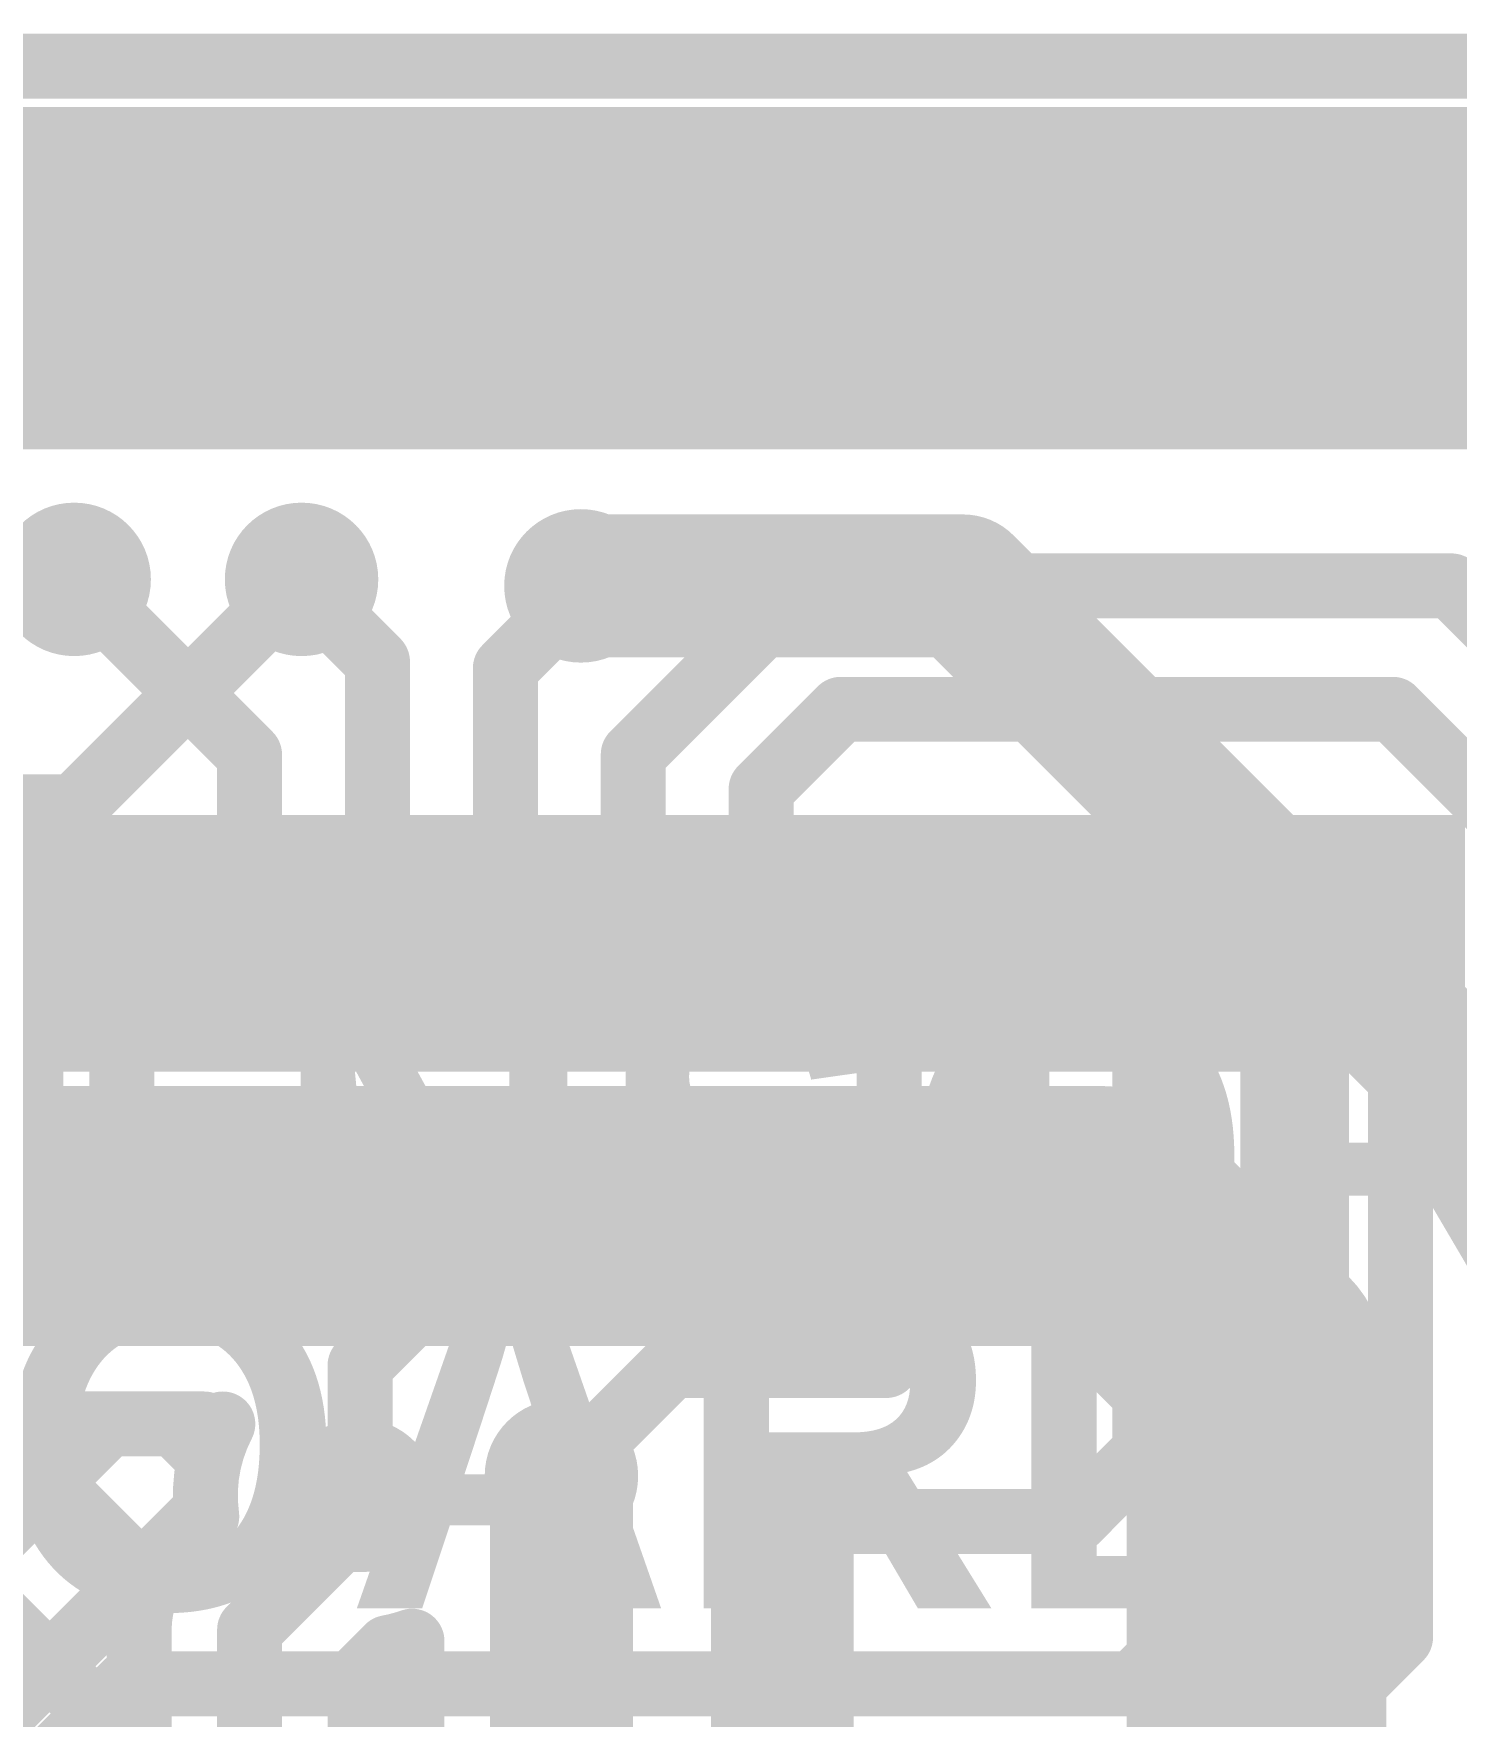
# Model space of a CAD drawing. Header units: inches. Extents: x -0.14 to 1.19, y -0.12 to 0.99.
# Drawn here: x 0.4958 to 0.7148, y 0.73 to 0.989 of the extents above; entities that cross this region are included whole.
import ezdxf

# ---------------------------------------------------------------- set-up
doc = ezdxf.new("R2010")
doc.units = ezdxf.units.IN
doc.header["$MEASUREMENT"] = 0
for name, color, linetype in [('Board Outline', 216, 'Continuous'), ('Bottom Layer', 5, 'Continuous'), ('Top Layer', 1, 'Continuous'), ('Top Overlay', 2, 'Continuous'), ('Top Paste', 8, 'Continuous'), ('Top Solder', 216, 'Continuous'), ('Via Holes', 16, 'Continuous')]:
    doc.layers.add(name, color=color, linetype=linetype)
doc.styles.add('Arial', font='', dxfattribs={"height": 0.2})
doc.styles.add('Arial_Bold', font='', dxfattribs={"height": 0.2})
doc.styles.get('Arial').set_extended_font_data('Arial')
doc.styles.get('Arial_Bold').set_extended_font_data('Arial', bold=True)

# ---------------------------------------------------------------- blocks, each defined once
blk = doc.blocks.new('FH34SRJ_12S_0_5SH_50___19')
at = {"layer": 'Top Layer'}
for points in [[(-0.11417, 0.06496), (-0.10236, 0.06496), (-0.10236, 0.03346), (-0.11417, 0.03346)], [(-0.09449, 0.06496), (-0.08268, 0.06496), (-0.08268, 0.03346), (-0.09449, 0.03346)], [(-0.0748, 0.06496), (-0.06299, 0.06496), (-0.06299, 0.03346), (-0.0748, 0.03346)], [(-0.05512, 0.06496), (-0.04331, 0.06496), (-0.04331, 0.03346), (-0.05512, 0.03346)], [(-0.03543, 0.06496), (-0.02362, 0.06496), (-0.02362, 0.03346), (-0.03543, 0.03346)], [(-0.01575, 0.06496), (-0.00394, 0.06496), (-0.00394, 0.03346), (-0.01575, 0.03346)], [(0.00394, 0.06496), (0.01575, 0.06496), (0.01575, 0.03346), (0.00394, 0.03346)], [(0.02362, 0.06496), (0.03543, 0.06496), (0.03543, 0.03346), (0.02362, 0.03346)], [(0.04331, 0.06496), (0.05512, 0.06496), (0.05512, 0.03346), (0.04331, 0.03346)], [(0.06299, 0.06496), (0.0748, 0.06496), (0.0748, 0.03346), (0.06299, 0.03346)], [(0.08268, 0.06496), (0.09449, 0.06496), (0.09449, 0.03346), (0.08268, 0.03346)], [(0.10236, 0.06496), (0.11417, 0.06496), (0.11417, 0.03346), (0.10236, 0.03346)], [(-0.15552, -0.03346), (-0.13977, -0.03346), (-0.13977, -0.06496), (-0.15552, -0.06496)], [(0.13977, -0.03346), (0.15552, -0.03346), (0.15552, -0.06496), (0.13977, -0.06496)]]:
    blk.add_hatch(color=1, dxfattribs=at).paths.add_polyline_path(points)
at = {"layer": 'Top Paste'}
for points in [[(-0.11417, 0.06496), (-0.10236, 0.06496), (-0.10236, 0.03346), (-0.11417, 0.03346)], [(-0.09449, 0.06496), (-0.08268, 0.06496), (-0.08268, 0.03346), (-0.09449, 0.03346)], [(-0.0748, 0.06496), (-0.06299, 0.06496), (-0.06299, 0.03346), (-0.0748, 0.03346)], [(-0.05512, 0.06496), (-0.04331, 0.06496), (-0.04331, 0.03346), (-0.05512, 0.03346)], [(-0.03543, 0.06496), (-0.02362, 0.06496), (-0.02362, 0.03346), (-0.03543, 0.03346)], [(-0.01575, 0.06496), (-0.00394, 0.06496), (-0.00394, 0.03346), (-0.01575, 0.03346)], [(0.00394, 0.06496), (0.01575, 0.06496), (0.01575, 0.03346), (0.00394, 0.03346)], [(0.02362, 0.06496), (0.03543, 0.06496), (0.03543, 0.03346), (0.02362, 0.03346)], [(0.04331, 0.06496), (0.05512, 0.06496), (0.05512, 0.03346), (0.04331, 0.03346)], [(0.06299, 0.06496), (0.0748, 0.06496), (0.0748, 0.03346), (0.06299, 0.03346)], [(0.08268, 0.06496), (0.09449, 0.06496), (0.09449, 0.03346), (0.08268, 0.03346)], [(0.10236, 0.06496), (0.11417, 0.06496), (0.11417, 0.03346), (0.10236, 0.03346)], [(-0.15552, -0.03346), (-0.13977, -0.03346), (-0.13977, -0.06496), (-0.15552, -0.06496)], [(0.13977, -0.03346), (0.15552, -0.03346), (0.15552, -0.06496), (0.13977, -0.06496)]]:
    blk.add_hatch(color=8, dxfattribs=at).paths.add_polyline_path(points)
at = {"layer": 'Top Solder'}
for points in [[(-0.11817, 0.06896), (-0.09836, 0.06896), (-0.09836, 0.02946), (-0.11817, 0.02946)], [(-0.09849, 0.06896), (-0.07868, 0.06896), (-0.07868, 0.02946), (-0.09849, 0.02946)], [(-0.0788, 0.06896), (-0.05899, 0.06896), (-0.05899, 0.02946), (-0.0788, 0.02946)], [(-0.05912, 0.06896), (-0.03931, 0.06896), (-0.03931, 0.02946), (-0.05912, 0.02946)], [(-0.03943, 0.06896), (-0.01962, 0.06896), (-0.01962, 0.02946), (-0.03943, 0.02946)], [(-0.01975, 0.06896), (0.00006, 0.06896), (0.00006, 0.02946), (-0.01975, 0.02946)], [(-0.00006, 0.06896), (0.01975, 0.06896), (0.01975, 0.02946), (-0.00006, 0.02946)], [(0.01962, 0.06896), (0.03943, 0.06896), (0.03943, 0.02946), (0.01962, 0.02946)], [(0.03931, 0.06896), (0.05912, 0.06896), (0.05912, 0.02946), (0.03931, 0.02946)], [(0.05899, 0.06896), (0.0788, 0.06896), (0.0788, 0.02946), (0.05899, 0.02946)], [(0.07868, 0.06896), (0.09849, 0.06896), (0.09849, 0.02946), (0.07868, 0.02946)], [(0.09836, 0.06896), (0.11817, 0.06896), (0.11817, 0.02946), (0.09836, 0.02946)], [(-0.15952, -0.02946), (-0.13577, -0.02946), (-0.13577, -0.06896), (-0.15952, -0.06896)], [(0.13577, -0.02946), (0.15952, -0.02946), (0.15952, -0.06896), (0.13577, -0.06896)]]:
    blk.add_hatch(color=216, dxfattribs=at).paths.add_polyline_path(points)
at = {"layer": 'Top Overlay'}
for points in [[(0.128, 0.064, 0.00787, 0.00787, 0), (0.122, 0.058, 0.00787, 0.00787, 0)], [(0.128, 0.064, 0.00787, 0.00787, 0), (0.128, 0.052, 0.00787, 0.00787, 0)], [(0.128, 0.052, 0.00787, 0.00787, 0), (0.122, 0.058, 0.00787, 0.00787, 0)], [(-0.16, 0.043, 0.005, 0.005, 0), (-0.16, -0.026, 0.005, 0.005, 0)], [(-0.124, 0.043, 0.005, 0.005, 0), (-0.16, 0.043, 0.005, 0.005, 0)], [(0.16, 0.043, 0.005, 0.005, 0), (0.124, 0.043, 0.005, 0.005, 0)], [(0.16, 0.043, 0.005, 0.005, 0), (0.16, -0.026, 0.005, 0.005, 0)], [(-0.14, -0.071, 0.005, 0.005, 0), (-0.14, -0.07698, 0.005, 0.005, 0)], [(0.14, -0.071, 0.005, 0.005, 0), (0.14, -0.077, 0.005, 0.005, 0)], [(0.13998, -0.07698, 0.005, 0.005, 0), (-0.14, -0.07698, 0.005, 0.005, 0)]]:
    blk.add_lwpolyline(points, format="xyseb", dxfattribs=at)
for points in [[(0.12603, 0.064, 0.00394, 0.00394, 1), (0.12997, 0.064, 0.00394, 0.00394, 1)], [(0.12603, 0.064, 0.00394, 0.00394, 1), (0.12997, 0.064, 0.00394, 0.00394, 1)], [(0.12003, 0.058, 0.00394, 0.00394, 1), (0.12397, 0.058, 0.00394, 0.00394, 1)], [(0.12003, 0.058, 0.00394, 0.00394, 1), (0.12397, 0.058, 0.00394, 0.00394, 1)], [(0.12603, 0.052, 0.00394, 0.00394, 1), (0.12997, 0.052, 0.00394, 0.00394, 1)], [(0.12603, 0.052, 0.00394, 0.00394, 1), (0.12997, 0.052, 0.00394, 0.00394, 1)], [(-0.16125, 0.043, 0.0025, 0.0025, 1), (-0.15875, 0.043, 0.0025, 0.0025, 1)], [(-0.16125, 0.043, 0.0025, 0.0025, 1), (-0.15875, 0.043, 0.0025, 0.0025, 1)], [(-0.12525, 0.043, 0.0025, 0.0025, 1), (-0.12275, 0.043, 0.0025, 0.0025, 1)], [(0.12275, 0.043, 0.0025, 0.0025, 1), (0.12525, 0.043, 0.0025, 0.0025, 1)], [(0.15875, 0.043, 0.0025, 0.0025, 1), (0.16125, 0.043, 0.0025, 0.0025, 1)], [(0.15875, 0.043, 0.0025, 0.0025, 1), (0.16125, 0.043, 0.0025, 0.0025, 1)], [(-0.16125, -0.026, 0.0025, 0.0025, 1), (-0.15875, -0.026, 0.0025, 0.0025, 1)], [(0.15875, -0.026, 0.0025, 0.0025, 1), (0.16125, -0.026, 0.0025, 0.0025, 1)], [(-0.14125, -0.071, 0.0025, 0.0025, 1), (-0.13875, -0.071, 0.0025, 0.0025, 1)], [(0.13875, -0.071, 0.0025, 0.0025, 1), (0.14125, -0.071, 0.0025, 0.0025, 1)], [(-0.14125, -0.07698, 0.0025, 0.0025, 1), (-0.13875, -0.07698, 0.0025, 0.0025, 1)], [(-0.14125, -0.07698, 0.0025, 0.0025, 1), (-0.13875, -0.07698, 0.0025, 0.0025, 1)], [(0.13873, -0.07698, 0.0025, 0.0025, 1), (0.14123, -0.07698, 0.0025, 0.0025, 1)], [(0.13875, -0.077, 0.0025, 0.0025, 1), (0.14125, -0.077, 0.0025, 0.0025, 1)]]:
    blk.add_lwpolyline(points, format="xyseb", close=True, dxfattribs=at)
at = {"layer": 'Top Overlay', "style": 'Arial'}
blk.add_text('1', height=0.03, dxfattribs=at).set_placement((0.108, -0.008))

msp = doc.modelspace()

# ---------------------------------------------------------------- hatches: boundary and pattern name
at = {"layer": 'Bottom Layer'}
h = msp.add_hatch(color=5, dxfattribs=at)
edge = h.paths.add_edge_path()
edge.add_arc((0.502, 0.905), 0.01181, 0, 360)
h = msp.add_hatch(color=5, dxfattribs=at)
edge = h.paths.add_edge_path()
edge.add_arc((0.537, 0.905), 0.01181, 0, 360)
h = msp.add_hatch(color=5, dxfattribs=at)
edge = h.paths.add_edge_path()
edge.add_arc((0.58, 0.904), 0.01181, 0, 360)
h = msp.add_hatch(color=5, dxfattribs=at)
edge = h.paths.add_edge_path()
edge.add_arc((0.522, 0.807), 0.01181, 0, 360)
h = msp.add_hatch(color=5, dxfattribs=at)
edge = h.paths.add_edge_path()
edge.add_arc((0.577, 0.767), 0.01181, 0, 360)
h = msp.add_hatch(color=5, dxfattribs=at)
edge = h.paths.add_edge_path()
edge.add_arc((0.546, 0.764), 0.01181, 0, 360)
h = msp.add_hatch(color=5, dxfattribs=at)
edge = h.paths.add_edge_path()
edge.add_arc((0.611, 0.76), 0.01181, 0, 360)
at = {"layer": 'Top Layer'}
msp.add_hatch(color=1, dxfattribs=at).paths.add_polyline_path([(0.44077, 0.926), (0.75677, 0.926), (0.75677, 0.972), (0.44077, 0.972)])
h = msp.add_hatch(color=1, dxfattribs=at)
edge = h.paths.add_edge_path()
edge.add_arc((0.502, 0.905), 0.01181, 0, 360)
h = msp.add_hatch(color=1, dxfattribs=at)
edge = h.paths.add_edge_path()
edge.add_arc((0.537, 0.905), 0.01181, 0, 360)
h = msp.add_hatch(color=1, dxfattribs=at)
edge = h.paths.add_edge_path()
edge.add_arc((0.58, 0.904), 0.01181, 0, 360)
h = msp.add_hatch(color=1, dxfattribs=at)
edge = h.paths.add_edge_path()
edge.add_arc((0.522, 0.807), 0.01181, 0, 360)
h = msp.add_hatch(color=1, dxfattribs=at)
edge = h.paths.add_edge_path()
edge.add_arc((0.577, 0.767), 0.01181, 0, 360)
h = msp.add_hatch(color=1, dxfattribs=at)
edge = h.paths.add_edge_path()
edge.add_arc((0.546, 0.764), 0.01181, 0, 360)
h = msp.add_hatch(color=1, dxfattribs=at)
edge = h.paths.add_edge_path()
edge.add_arc((0.611, 0.76), 0.01181, 0, 360)
at = {"layer": 'Via Holes'}
h = msp.add_hatch(color=7, dxfattribs=at)
edge = h.paths.add_edge_path()
edge.add_arc((0.502, 0.905), 0.00591, 0, 360)
h = msp.add_hatch(color=7, dxfattribs=at)
edge = h.paths.add_edge_path()
edge.add_arc((0.537, 0.905), 0.00591, 0, 360)
h = msp.add_hatch(color=7, dxfattribs=at)
edge = h.paths.add_edge_path()
edge.add_arc((0.58, 0.904), 0.00591, 0, 360)
h = msp.add_hatch(color=7, dxfattribs=at)
edge = h.paths.add_edge_path()
edge.add_arc((0.522, 0.807), 0.00591, 0, 360)
h = msp.add_hatch(color=7, dxfattribs=at)
edge = h.paths.add_edge_path()
edge.add_arc((0.577, 0.767), 0.00591, 0, 360)
h = msp.add_hatch(color=7, dxfattribs=at)
edge = h.paths.add_edge_path()
edge.add_arc((0.546, 0.764), 0.00591, 0, 360)
h = msp.add_hatch(color=7, dxfattribs=at)
edge = h.paths.add_edge_path()
edge.add_arc((0.611, 0.76), 0.00591, 0, 360)

# ---------------------------------------------------------------- linework, layer by layer
at = {"layer": 'Board Outline'}
msp.add_lwpolyline([(0, 0.984, 0.01, 0.01, 0), (1.1811, 0.984, 0.01, 0.01, 0)], format="xyseb", dxfattribs=at)
at = {"layer": 'Bottom Layer'}
for points in [[(0.334, 0.968, 0.01, 0.01, 0), (1.107, 0.968, 0.01, 0.01, 0)], [(0.355, 0.949, 0.01, 0.01, 0), (1.097, 0.949, 0.01, 0.01, 0)], [(0.373, 0.93, 0.01, 0.01, 0), (1.085, 0.93, 0.01, 0.01, 0)], [(0.58, 0.904, 0.022, 0.022, 0), (0.63881, 0.904, 0.022, 0.022, 0)], [(0.63881, 0.904, 0.022, 0.022, 0), (0.79, 0.75281, 0.022, 0.022, 0)], [(0.384, 0.905, 0.01, 0.01, 0), (0.502, 0.905, 0.01, 0.01, 0)], [(0.502, 0.87, 0.01, 0.01, 0), (0.537, 0.905, 0.01, 0.01, 0)], [(0.37604, 0.87, 0.01, 0.01, 0), (0.502, 0.87, 0.01, 0.01, 0)], [(0.412, 0.807, 0.04, 0.04, 0), (0.522, 0.807, 0.04, 0.04, 0)], [(0.522, 0.807, 0.04, 0.04, 0), (0.66057, 0.807, 0.04, 0.04, 0)], [(0.66057, 0.807, 0.04, 0.04, 0), (0.684, 0.78357, 0.04, 0.04, 0)], [(0.684, 0.69, 0.04, 0.04, 0), (0.684, 0.78357, 0.04, 0.04, 0)], [(0.44495, 0.775, 0.01, 0.01, 0), (0.522, 0.775, 0.01, 0.01, 0)], [(0.46089, 0.775, 0.01, 0.01, 0), (0.512, 0.72389, 0.01, 0.01, 0)], [(0.47439, 0.74214, 0.01, 0.01, 0), (0.50725, 0.775, 0.01, 0.01, 0)], [(0.48917, 0.775, 0.01, 0.01, 0), (0.51362, 0.75056, 0.01, 0.01, 0)], [(0.51746, 0.775, 0.01, 0.01, 0), (0.52286, 0.7696, 0.01, 0.01, 0)], [(0.52241, 0.76077, 0.01, 0.01, -0.155354), (0.52488, 0.775, 0.01, 0.01, 0)], [(0.577, 0.64856, 0.022, 0.022, 0), (0.577, 0.76656, 0.022, 0.022, 0)], [(0.611, 0.421, 0.022, 0.022, 0), (0.611, 0.76, 0.022, 0.022, 0)], [(0.48853, 0.72799, 0.01, 0.01, 0), (0.52229, 0.76176, 0.01, 0.01, 0)], [(0.546, 0.76031, 0.01, 0.01, 0), (0.546, 0.764, 0.01, 0.01, 0)], [(0.517, 0.75535, 0.01, 0.01, 0), (0.52241, 0.76077, 0.01, 0.01, 0)], [(0.529, 0.74331, 0.01, 0.01, 0), (0.546, 0.76031, 0.01, 0.01, 0)], [(0.45901, 0.75752, 0.01, 0.01, 0), (0.49526, 0.72126, 0.01, 0.01, 0)], [(0.512, 0.74331, 0.01, 0.01, -0.199327), (0.517, 0.75535, 0.01, 0.01, 0)], [(0.512, 0.74331, 0.01, 0.01, -0.198912), (0.51698, 0.75533, 0.01, 0.01, 0)], [(0.512, 0.68567, 0.01, 0.01, 0), (0.512, 0.74331, 0.01, 0.01, 0)], [(0.529, 0.669, 0.01, 0.01, 0), (0.529, 0.74331, 0.01, 0.01, 0)], [(0.554, 0.74157, 0.01, 0.01, -0.040179), (0.55031, 0.74058, 0.01, 0.01, 0)], [(0.554, 0.65809, 0.01, 0.01, 0), (0.554, 0.74157, 0.01, 0.01, 0)], [(0.546, 0.73627, 0.01, 0.01, 0), (0.55031, 0.74058, 0.01, 0.01, 0)], [(0.5516, 0.74086, 0.01, 0.01, 0), (0.554, 0.73846, 0.01, 0.01, 0)], [(0.546, 0.72889, 0.01, 0.01, 0), (0.554, 0.73689, 0.01, 0.01, 0)], [(0.546, 0.68567, 0.01, 0.01, 0), (0.546, 0.73627, 0.01, 0.01, 0)]]:
    msp.add_lwpolyline(points, format="xyseb", dxfattribs=at)
for points in [[(0.5745, 0.904, 0.011, 0.011, 1), (0.5855, 0.904, 0.011, 0.011, 1)], [(0.63331, 0.904, 0.011, 0.011, 1), (0.64431, 0.904, 0.011, 0.011, 1)], [(0.63331, 0.904, 0.011, 0.011, 1), (0.64431, 0.904, 0.011, 0.011, 1)], [(0.4995, 0.905, 0.005, 0.005, 1), (0.5045, 0.905, 0.005, 0.005, 1)], [(0.5345, 0.905, 0.005, 0.005, 1), (0.5395, 0.905, 0.005, 0.005, 1)], [(0.4995, 0.87, 0.005, 0.005, 1), (0.5045, 0.87, 0.005, 0.005, 1)], [(0.4995, 0.87, 0.005, 0.005, 1), (0.5045, 0.87, 0.005, 0.005, 1)], [(0.512, 0.807, 0.02, 0.02, 1), (0.532, 0.807, 0.02, 0.02, 1)], [(0.512, 0.807, 0.02, 0.02, 1), (0.532, 0.807, 0.02, 0.02, 1)], [(0.65057, 0.807, 0.02, 0.02, 1), (0.67057, 0.807, 0.02, 0.02, 1)], [(0.65057, 0.807, 0.02, 0.02, 1), (0.67057, 0.807, 0.02, 0.02, 1)], [(0.674, 0.78357, 0.02, 0.02, 1), (0.694, 0.78357, 0.02, 0.02, 1)], [(0.674, 0.78357, 0.02, 0.02, 1), (0.694, 0.78357, 0.02, 0.02, 1)], [(0.50475, 0.775, 0.005, 0.005, 1), (0.50975, 0.775, 0.005, 0.005, 1)], [(0.51496, 0.775, 0.005, 0.005, 1), (0.51996, 0.775, 0.005, 0.005, 1)], [(0.5195, 0.775, 0.005, 0.005, 1), (0.5245, 0.775, 0.005, 0.005, 1)], [(0.52238, 0.775, 0.005, 0.005, 1), (0.52738, 0.775, 0.005, 0.005, 1)], [(0.5715, 0.76656, 0.011, 0.011, 1), (0.5825, 0.76656, 0.011, 0.011, 1)], [(0.52036, 0.7696, 0.005, 0.005, 1), (0.52536, 0.7696, 0.005, 0.005, 1)], [(0.6055, 0.76, 0.011, 0.011, 1), (0.6165, 0.76, 0.011, 0.011, 1)], [(0.51979, 0.76176, 0.005, 0.005, 1), (0.52479, 0.76176, 0.005, 0.005, 1)], [(0.5435, 0.764, 0.005, 0.005, 1), (0.5485, 0.764, 0.005, 0.005, 1)], [(0.51991, 0.76077, 0.005, 0.005, 1), (0.52491, 0.76077, 0.005, 0.005, 1)], [(0.51991, 0.76077, 0.005, 0.005, 1), (0.52491, 0.76077, 0.005, 0.005, 1)], [(0.5435, 0.76031, 0.005, 0.005, 1), (0.5485, 0.76031, 0.005, 0.005, 1)], [(0.5435, 0.76031, 0.005, 0.005, 1), (0.5485, 0.76031, 0.005, 0.005, 1)], [(0.51448, 0.75533, 0.005, 0.005, 1), (0.51948, 0.75533, 0.005, 0.005, 1)], [(0.5145, 0.75535, 0.005, 0.005, 1), (0.5195, 0.75535, 0.005, 0.005, 1)], [(0.5145, 0.75535, 0.005, 0.005, 1), (0.5195, 0.75535, 0.005, 0.005, 1)], [(0.51112, 0.75056, 0.005, 0.005, 1), (0.51612, 0.75056, 0.005, 0.005, 1)], [(0.5095, 0.74331, 0.005, 0.005, 1), (0.5145, 0.74331, 0.005, 0.005, 1)], [(0.5095, 0.74331, 0.005, 0.005, 1), (0.5145, 0.74331, 0.005, 0.005, 1)], [(0.5095, 0.74331, 0.005, 0.005, 1), (0.5145, 0.74331, 0.005, 0.005, 1)], [(0.5265, 0.74331, 0.005, 0.005, 1), (0.5315, 0.74331, 0.005, 0.005, 1)], [(0.5265, 0.74331, 0.005, 0.005, 1), (0.5315, 0.74331, 0.005, 0.005, 1)], [(0.5515, 0.74157, 0.005, 0.005, 1), (0.5565, 0.74157, 0.005, 0.005, 1)], [(0.5515, 0.74157, 0.005, 0.005, 1), (0.5565, 0.74157, 0.005, 0.005, 1)], [(0.54781, 0.74058, 0.005, 0.005, 1), (0.55281, 0.74058, 0.005, 0.005, 1)], [(0.54781, 0.74058, 0.005, 0.005, 1), (0.55281, 0.74058, 0.005, 0.005, 1)], [(0.5491, 0.74086, 0.005, 0.005, 1), (0.5541, 0.74086, 0.005, 0.005, 1)], [(0.5515, 0.73846, 0.005, 0.005, 1), (0.5565, 0.73846, 0.005, 0.005, 1)], [(0.5435, 0.73627, 0.005, 0.005, 1), (0.5485, 0.73627, 0.005, 0.005, 1)], [(0.5435, 0.73627, 0.005, 0.005, 1), (0.5485, 0.73627, 0.005, 0.005, 1)], [(0.5515, 0.73689, 0.005, 0.005, 1), (0.5565, 0.73689, 0.005, 0.005, 1)], [(0.5435, 0.72889, 0.005, 0.005, 1), (0.5485, 0.72889, 0.005, 0.005, 1)]]:
    msp.add_lwpolyline(points, format="xyseb", close=True, dxfattribs=at)
at = {"layer": 'Top Layer'}
for points in [[(0.502, 0.905, 0.01, 0.01, 0), (0.529, 0.878, 0.01, 0.01, 0)], [(0.537, 0.90402, 0.01, 0.01, 0), (0.537, 0.905, 0.01, 0.01, 0)], [(0.537, 0.90402, 0.01, 0.01, 0), (0.54869, 0.89233, 0.01, 0.01, 0)], [(0.56837, 0.89133, 0.01, 0.01, 0), (0.58, 0.90296, 0.01, 0.01, 0)], [(0.58, 0.90296, 0.01, 0.01, 0), (0.58, 0.904, 0.01, 0.01, 0)], [(0.58806, 0.87806, 0.01, 0.01, 0), (0.614, 0.904, 0.01, 0.01, 0)], [(0.614, 0.904, 0.01, 0.01, 0), (0.714, 0.904, 0.01, 0.01, 0)], [(0.714, 0.904, 0.01, 0.01, 0), (0.758, 0.86, 0.01, 0.01, 0)], [(0.54869, 0.849, 0.01, 0.01, 0), (0.54869, 0.89233, 0.01, 0.01, 0)], [(0.56837, 0.849, 0.01, 0.01, 0), (0.56837, 0.89133, 0.01, 0.01, 0)], [(0.60774, 0.87274, 0.01, 0.01, 0), (0.62, 0.885, 0.01, 0.01, 0)], [(0.62, 0.885, 0.01, 0.01, 0), (0.705, 0.885, 0.01, 0.01, 0)], [(0.705, 0.885, 0.01, 0.01, 0), (0.731, 0.859, 0.01, 0.01, 0)], [(0.529, 0.849, 0.01, 0.01, 0), (0.529, 0.878, 0.01, 0.01, 0)], [(0.58806, 0.849, 0.01, 0.01, 0), (0.58806, 0.87806, 0.01, 0.01, 0)], [(0.60774, 0.849, 0.01, 0.01, 0), (0.60774, 0.87274, 0.01, 0.01, 0)], [(0.50932, 0.81915, 0.01, 0.01, 0), (0.50932, 0.849, 0.01, 0.01, 0)], [(0.62743, 0.82343, 0.01, 0.01, 0), (0.62743, 0.849, 0.01, 0.01, 0)], [(0.64711, 0.80411, 0.01, 0.01, 0), (0.64711, 0.849, 0.01, 0.01, 0)], [(0.6668, 0.7708, 0.01, 0.01, 0), (0.6668, 0.849, 0.01, 0.01, 0)], [(0.68648, 0.75648, 0.01, 0.01, 0), (0.68648, 0.849, 0.01, 0.01, 0)], [(0.70617, 0.74217, 0.01, 0.01, 0), (0.70617, 0.849, 0.01, 0.01, 0)], [(0.608, 0.804, 0.01, 0.01, 0), (0.62743, 0.82343, 0.01, 0.01, 0)], [(0.50932, 0.81915, 0.01, 0.01, 0), (0.52147, 0.807, 0.01, 0.01, 0)], [(0.52147, 0.807, 0.01, 0.01, 0), (0.522, 0.807, 0.01, 0.01, 0)], [(0.546, 0.784, 0.01, 0.01, 0), (0.566, 0.804, 0.01, 0.01, 0)], [(0.566, 0.804, 0.01, 0.01, 0), (0.608, 0.804, 0.01, 0.01, 0)], [(0.627, 0.784, 0.01, 0.01, 0), (0.64711, 0.80411, 0.01, 0.01, 0)], [(0.546, 0.764, 0.01, 0.01, 0), (0.546, 0.784, 0.01, 0.01, 0)], [(0.577, 0.767, 0.01, 0.01, 0), (0.594, 0.784, 0.01, 0.01, 0)], [(0.594, 0.784, 0.01, 0.01, 0), (0.627, 0.784, 0.01, 0.01, 0)], [(0.656, 0.76, 0.01, 0.01, 0), (0.6668, 0.7708, 0.01, 0.01, 0)], [(0.611, 0.76, 0.01, 0.01, 0), (0.656, 0.76, 0.01, 0.01, 0)], [(0.665, 0.735, 0.01, 0.01, 0), (0.68648, 0.75648, 0.01, 0.01, 0)], [(0.679, 0.715, 0.01, 0.01, 0), (0.70617, 0.74217, 0.01, 0.01, 0)], [(0.389, 0.614, 0.01, 0.01, 0), (0.51, 0.735, 0.01, 0.01, 0)], [(0.51, 0.735, 0.01, 0.01, 0), (0.665, 0.735, 0.01, 0.01, 0)]]:
    msp.add_lwpolyline(points, format="xyseb", dxfattribs=at)
for points in [[(0.4995, 0.905, 0.005, 0.005, 1), (0.5045, 0.905, 0.005, 0.005, 1)], [(0.5345, 0.905, 0.005, 0.005, 1), (0.5395, 0.905, 0.005, 0.005, 1)], [(0.5345, 0.90402, 0.005, 0.005, 1), (0.5395, 0.90402, 0.005, 0.005, 1)], [(0.5345, 0.90402, 0.005, 0.005, 1), (0.5395, 0.90402, 0.005, 0.005, 1)], [(0.5775, 0.904, 0.005, 0.005, 1), (0.5825, 0.904, 0.005, 0.005, 1)], [(0.5775, 0.90296, 0.005, 0.005, 1), (0.5825, 0.90296, 0.005, 0.005, 1)], [(0.5775, 0.90296, 0.005, 0.005, 1), (0.5825, 0.90296, 0.005, 0.005, 1)], [(0.6115, 0.904, 0.005, 0.005, 1), (0.6165, 0.904, 0.005, 0.005, 1)], [(0.6115, 0.904, 0.005, 0.005, 1), (0.6165, 0.904, 0.005, 0.005, 1)], [(0.7115, 0.904, 0.005, 0.005, 1), (0.7165, 0.904, 0.005, 0.005, 1)], [(0.7115, 0.904, 0.005, 0.005, 1), (0.7165, 0.904, 0.005, 0.005, 1)], [(0.54619, 0.89233, 0.005, 0.005, 1), (0.55119, 0.89233, 0.005, 0.005, 1)], [(0.54619, 0.89233, 0.005, 0.005, 1), (0.55119, 0.89233, 0.005, 0.005, 1)], [(0.56587, 0.89133, 0.005, 0.005, 1), (0.57087, 0.89133, 0.005, 0.005, 1)], [(0.56587, 0.89133, 0.005, 0.005, 1), (0.57087, 0.89133, 0.005, 0.005, 1)], [(0.6175, 0.885, 0.005, 0.005, 1), (0.6225, 0.885, 0.005, 0.005, 1)], [(0.6175, 0.885, 0.005, 0.005, 1), (0.6225, 0.885, 0.005, 0.005, 1)], [(0.7025, 0.885, 0.005, 0.005, 1), (0.7075, 0.885, 0.005, 0.005, 1)], [(0.7025, 0.885, 0.005, 0.005, 1), (0.7075, 0.885, 0.005, 0.005, 1)], [(0.5265, 0.878, 0.005, 0.005, 1), (0.5315, 0.878, 0.005, 0.005, 1)], [(0.5265, 0.878, 0.005, 0.005, 1), (0.5315, 0.878, 0.005, 0.005, 1)], [(0.58556, 0.87806, 0.005, 0.005, 1), (0.59056, 0.87806, 0.005, 0.005, 1)], [(0.58556, 0.87806, 0.005, 0.005, 1), (0.59056, 0.87806, 0.005, 0.005, 1)], [(0.60524, 0.87274, 0.005, 0.005, 1), (0.61024, 0.87274, 0.005, 0.005, 1)], [(0.60524, 0.87274, 0.005, 0.005, 1), (0.61024, 0.87274, 0.005, 0.005, 1)], [(0.50682, 0.849, 0.005, 0.005, 1), (0.51182, 0.849, 0.005, 0.005, 1)], [(0.5265, 0.849, 0.005, 0.005, 1), (0.5315, 0.849, 0.005, 0.005, 1)], [(0.54619, 0.849, 0.005, 0.005, 1), (0.55119, 0.849, 0.005, 0.005, 1)], [(0.56587, 0.849, 0.005, 0.005, 1), (0.57087, 0.849, 0.005, 0.005, 1)], [(0.58556, 0.849, 0.005, 0.005, 1), (0.59056, 0.849, 0.005, 0.005, 1)], [(0.60524, 0.849, 0.005, 0.005, 1), (0.61024, 0.849, 0.005, 0.005, 1)], [(0.62493, 0.849, 0.005, 0.005, 1), (0.62993, 0.849, 0.005, 0.005, 1)], [(0.64461, 0.849, 0.005, 0.005, 1), (0.64961, 0.849, 0.005, 0.005, 1)], [(0.6643, 0.849, 0.005, 0.005, 1), (0.6693, 0.849, 0.005, 0.005, 1)], [(0.68398, 0.849, 0.005, 0.005, 1), (0.68898, 0.849, 0.005, 0.005, 1)], [(0.70367, 0.849, 0.005, 0.005, 1), (0.70867, 0.849, 0.005, 0.005, 1)], [(0.62493, 0.82343, 0.005, 0.005, 1), (0.62993, 0.82343, 0.005, 0.005, 1)], [(0.62493, 0.82343, 0.005, 0.005, 1), (0.62993, 0.82343, 0.005, 0.005, 1)], [(0.50682, 0.81915, 0.005, 0.005, 1), (0.51182, 0.81915, 0.005, 0.005, 1)], [(0.50682, 0.81915, 0.005, 0.005, 1), (0.51182, 0.81915, 0.005, 0.005, 1)], [(0.51897, 0.807, 0.005, 0.005, 1), (0.52397, 0.807, 0.005, 0.005, 1)], [(0.51897, 0.807, 0.005, 0.005, 1), (0.52397, 0.807, 0.005, 0.005, 1)], [(0.5195, 0.807, 0.005, 0.005, 1), (0.5245, 0.807, 0.005, 0.005, 1)], [(0.5635, 0.804, 0.005, 0.005, 1), (0.5685, 0.804, 0.005, 0.005, 1)], [(0.5635, 0.804, 0.005, 0.005, 1), (0.5685, 0.804, 0.005, 0.005, 1)], [(0.6055, 0.804, 0.005, 0.005, 1), (0.6105, 0.804, 0.005, 0.005, 1)], [(0.6055, 0.804, 0.005, 0.005, 1), (0.6105, 0.804, 0.005, 0.005, 1)], [(0.64461, 0.80411, 0.005, 0.005, 1), (0.64961, 0.80411, 0.005, 0.005, 1)], [(0.64461, 0.80411, 0.005, 0.005, 1), (0.64961, 0.80411, 0.005, 0.005, 1)], [(0.5435, 0.784, 0.005, 0.005, 1), (0.5485, 0.784, 0.005, 0.005, 1)], [(0.5435, 0.784, 0.005, 0.005, 1), (0.5485, 0.784, 0.005, 0.005, 1)], [(0.5915, 0.784, 0.005, 0.005, 1), (0.5965, 0.784, 0.005, 0.005, 1)], [(0.5915, 0.784, 0.005, 0.005, 1), (0.5965, 0.784, 0.005, 0.005, 1)], [(0.6245, 0.784, 0.005, 0.005, 1), (0.6295, 0.784, 0.005, 0.005, 1)], [(0.6245, 0.784, 0.005, 0.005, 1), (0.6295, 0.784, 0.005, 0.005, 1)], [(0.6643, 0.7708, 0.005, 0.005, 1), (0.6693, 0.7708, 0.005, 0.005, 1)], [(0.6643, 0.7708, 0.005, 0.005, 1), (0.6693, 0.7708, 0.005, 0.005, 1)], [(0.5745, 0.767, 0.005, 0.005, 1), (0.5795, 0.767, 0.005, 0.005, 1)], [(0.5435, 0.764, 0.005, 0.005, 1), (0.5485, 0.764, 0.005, 0.005, 1)], [(0.6085, 0.76, 0.005, 0.005, 1), (0.6135, 0.76, 0.005, 0.005, 1)], [(0.6535, 0.76, 0.005, 0.005, 1), (0.6585, 0.76, 0.005, 0.005, 1)], [(0.6535, 0.76, 0.005, 0.005, 1), (0.6585, 0.76, 0.005, 0.005, 1)], [(0.68398, 0.75648, 0.005, 0.005, 1), (0.68898, 0.75648, 0.005, 0.005, 1)], [(0.68398, 0.75648, 0.005, 0.005, 1), (0.68898, 0.75648, 0.005, 0.005, 1)], [(0.70367, 0.74217, 0.005, 0.005, 1), (0.70867, 0.74217, 0.005, 0.005, 1)], [(0.70367, 0.74217, 0.005, 0.005, 1), (0.70867, 0.74217, 0.005, 0.005, 1)], [(0.5075, 0.735, 0.005, 0.005, 1), (0.5125, 0.735, 0.005, 0.005, 1)], [(0.5075, 0.735, 0.005, 0.005, 1), (0.5125, 0.735, 0.005, 0.005, 1)], [(0.6625, 0.735, 0.005, 0.005, 1), (0.6675, 0.735, 0.005, 0.005, 1)], [(0.6625, 0.735, 0.005, 0.005, 1), (0.6675, 0.735, 0.005, 0.005, 1)]]:
    msp.add_lwpolyline(points, format="xyseb", close=True, dxfattribs=at)
at = {"layer": 'Top Overlay'}
for points in [[(0.58525, 0.96425, 0.01, 0.01, 0), (0.59575, 0.95375, 0.01, 0.01, 0)], [(0.58525, 0.96425, 0.01, 0.01, 0), (0.61225, 0.96425, 0.01, 0.01, 0)], [(0.60175, 0.95375, 0.01, 0.01, 0), (0.61225, 0.96425, 0.01, 0.01, 0)], [(0.59575, 0.95375, 0.01, 0.01, 0), (0.60175, 0.95375, 0.01, 0.01, 0)]]:
    msp.add_lwpolyline(points, format="xyseb", dxfattribs=at)
for points in [[(0.58275, 0.96425, 0.005, 0.005, 1), (0.58775, 0.96425, 0.005, 0.005, 1)], [(0.58275, 0.96425, 0.005, 0.005, 1), (0.58775, 0.96425, 0.005, 0.005, 1)], [(0.60975, 0.96425, 0.005, 0.005, 1), (0.61475, 0.96425, 0.005, 0.005, 1)], [(0.60975, 0.96425, 0.005, 0.005, 1), (0.61475, 0.96425, 0.005, 0.005, 1)], [(0.59325, 0.95375, 0.005, 0.005, 1), (0.59825, 0.95375, 0.005, 0.005, 1)], [(0.59325, 0.95375, 0.005, 0.005, 1), (0.59825, 0.95375, 0.005, 0.005, 1)], [(0.59925, 0.95375, 0.005, 0.005, 1), (0.60425, 0.95375, 0.005, 0.005, 1)], [(0.59925, 0.95375, 0.005, 0.005, 1), (0.60425, 0.95375, 0.005, 0.005, 1)]]:
    msp.add_lwpolyline(points, format="xyseb", close=True, dxfattribs=at)

# ---------------------------------------------------------------- block references
at = {"rotation": 180}
msp.add_blockref('FH34SRJ_12S_0_5SH_50___19', (0.5979, 0.89821), dxfattribs=at)

# ---------------------------------------------------------------- texts
at = {"layer": 'Top Overlay', "style": 'Arial_Bold'}
for s, p in [('SENSOR', (0.439, 0.79117)), ('BOARD', (0.439, 0.7466))]:
    msp.add_text(s, height=0.05, dxfattribs=at).set_placement(p)

doc.saveas('drawing.dxf')
